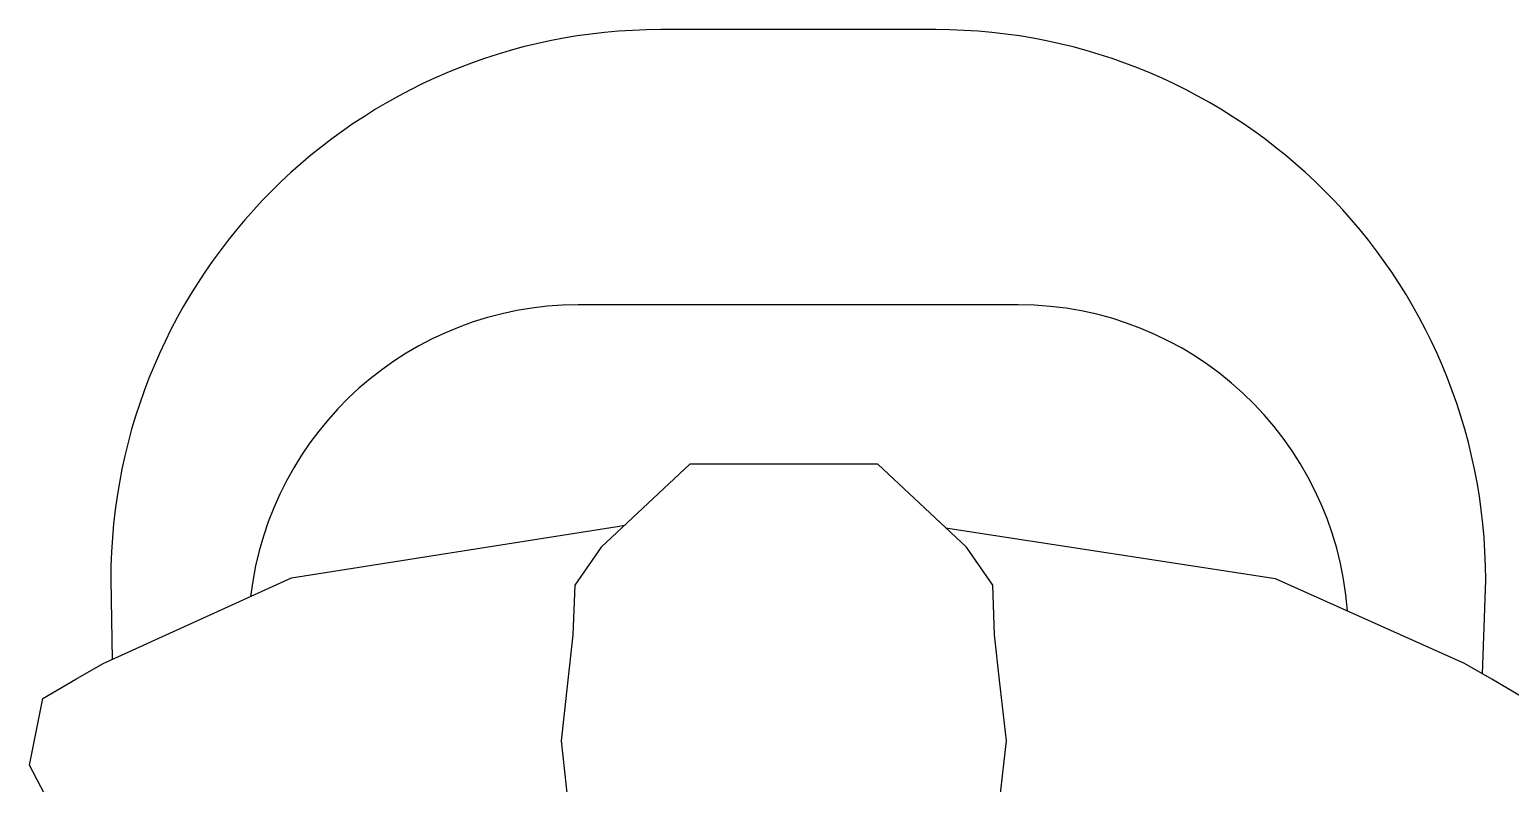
# Model space of a CAD drawing. Header units: millimetres. Extents: x -155 to 94595, y -3153 to 63413.
# Drawn here: x 92758 to 93296, y 41278 to 41552 of the extents above; entities that cross this region are included whole.
import ezdxf

# ---------------------------------------------------------------- set-up
doc = ezdxf.new("R2010")
doc.units = ezdxf.units.MM
doc.layers.add('int', color=185, linetype='Continuous')

msp = doc.modelspace()

# ---------------------------------------------------------------- linework, layer by layer
at = {"layer": 'int'}
for p, q in [((93087.438, 41551.989), (92987.438, 41551.989)), ((93117.438, 41451.989), (92957.438, 41451.989)), ((92998.019, 41394.122), (92965.758, 41363.859)), ((93032.175, 41394.122), (92998.019, 41394.122)), ((92998.019, 41394.122), (92998.019, 41394.122)), ((93066.331, 41394.122), (93032.175, 41394.122)), ((93098.593, 41363.859), (93066.331, 41394.122)), ((93066.331, 41394.122), (93066.331, 41394.122)), ((92853.184, 41352.759), (92971.615, 41371.459)), ((92971.615, 41371.459), (92974.314, 41371.885)), ((93092.507, 41370.594), (93091.199, 41370.794)), ((93211.023, 41352.442), (93092.507, 41370.594)), ((92965.758, 41363.859), (92956.208, 41350.066)), ((93108.142, 41350.066), (93098.593, 41363.859)), ((92784.619, 41321.593), (92853.184, 41352.759)), ((92787.438, 41351.989), (92787.958, 41323.111)), ((92853.184, 41352.759), (92853.184, 41352.759)), ((93279.731, 41321.593), (93211.023, 41352.442)), ((93211.023, 41352.442), (93211.023, 41352.442)), ((93286.295, 41317.72), (93287.438, 41351.989)), ((92956.208, 41350.066), (92955.517, 41332.075)), ((93108.833, 41332.075), (93108.142, 41350.066)), ((92955.517, 41332.075), (92953.682, 41315.555)), ((93110.669, 41315.555), (93108.833, 41332.075)), ((92774.676, 41315.911), (92784.619, 41321.593)), ((93289.675, 41315.911), (93279.731, 41321.593)), ((92762.765, 41308.927), (92774.676, 41315.911)), ((92953.682, 41315.555), (92951.234, 41293.529)), ((93113.116, 41293.529), (93110.669, 41315.555)), ((93301.586, 41308.927), (93289.675, 41315.911)), ((92760.467, 41297.442), (92762.765, 41308.927)), ((92757.915, 41284.679), (92760.467, 41297.442)), ((92951.234, 41293.529), (92953.682, 41271.277)), ((93110.669, 41271.277), (93113.116, 41293.529)), ((92764.84, 41271.485), (92757.915, 41284.679))]:
    msp.add_line(p, q, dxfattribs=at)
for centre, radius, start, end in [((92987.438, 41351.989), 200, 90, 180), ((93087.438, 41351.989), 200, 0, 90), ((92957.438, 41331.989), 120, 90, 173.30773), ((93117.438, 41331.989), 120, 4.17464, 90)]:
    msp.add_arc(centre, radius, start, end, dxfattribs=at)

doc.saveas('drawing.dxf')
